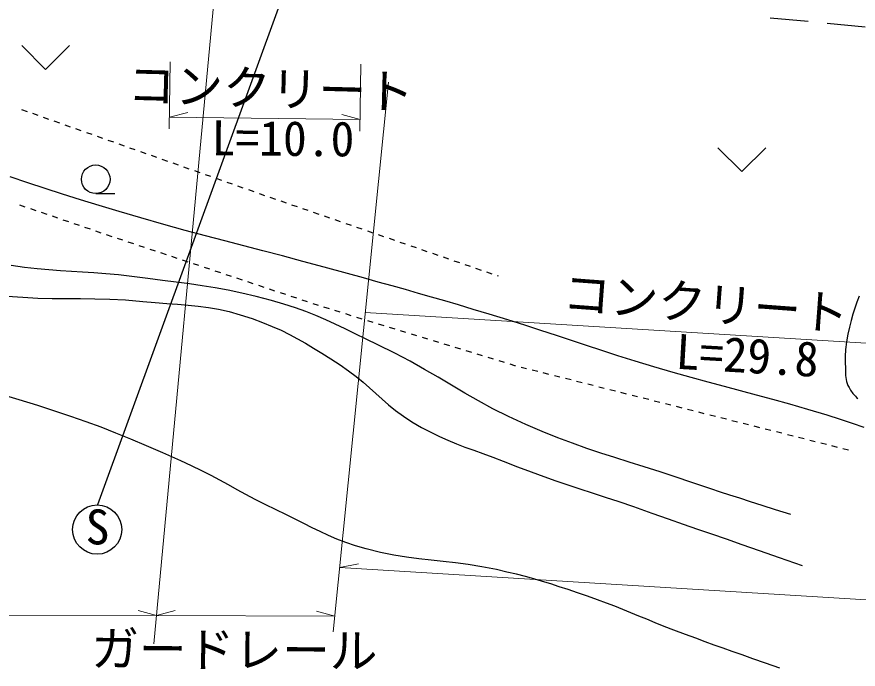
# Model space of a CAD drawing. Units: millimetres, scale not verified. Extents: x 40000 to 680000, y 20000 to 380000.
# Drawn here: x 394666 to 438749, y 243000 to 277174 of the extents above; entities that cross this region are included whole.
import ezdxf
from ezdxf.enums import TextEntityAlignment as Align

# ---------------------------------------------------------------- set-up
doc = ezdxf.new("R2010")
doc.units = ezdxf.units.MM
doc.header["$LTSCALE"] = 1000
for name, color, linetype, lineweight in [('M-BGD', 7, 'Continuous', 25), ('M-BGD-HTXT', 7, 'Continuous', 13), ('M-STR-STRC', 7, 'Continuous', 25)]:
    doc.layers.add(name, color=color, linetype=linetype, lineweight=lineweight)
doc.styles.add('ＭＳ ゴシック', font='')
doc.styles.get('ＭＳ ゴシック').set_extended_font_data('MS Gothic')

msp = doc.modelspace()

# ---------------------------------------------------------------- linework, layer by layer
at = {"layer": 'M-BGD'}
for p, q in [((434142, 277128), (436133, 276939)), ((437129, 276845), (439120, 276656)), ((394926, 275666), (396176, 274416)), ((397426, 275666), (396176, 274416)), ((394917, 272320), (395200, 272220)), ((395483, 272120), (395766, 272020)), ((396049, 271920), (396331, 271820)), ((396614, 271720), (396897, 271620)), ((397180, 271520), (397463, 271420)), ((397746, 271320), (398028, 271220)), ((398311, 271120), (398594, 271020)), ((398877, 270920), (399160, 270820)), ((399443, 270720), (399726, 270620)), ((400008, 270520), (400291, 270420)), ((400574, 270320), (400857, 270220)), ((431403, 270320), (432653, 269070)), ((433903, 270320), (432653, 269070)), ((401140, 270120), (401423, 270020)), ((401705, 269920), (401988, 269820)), ((402271, 269720), (402554, 269620)), ((402837, 269520), (403120, 269420)), ((403402, 269320), (403685, 269220)), ((403968, 269120), (404251, 269020)), ((404534, 268920), (404817, 268820)), ((395242, 268478), (394311, 268788)), ((396155, 268179), (395242, 268478)), ((405099, 268720), (405382, 268620)), ((405665, 268520), (405948, 268420)), ((397068, 267886), (396155, 268179)), ((406231, 268320), (406514, 268220)), ((406797, 268120), (407079, 268020)), ((398005, 267592), (397068, 267886)), ((398984, 267291), (398005, 267592)), ((398802, 267913), (399802, 267913)), ((407362, 267920), (407421, 267899)), ((407421, 267899), (407646, 267821)), ((407929, 267723), (408213, 267626)), ((395112, 267209), (394828, 267306)), ((400028, 266979), (398984, 267291)), ((408497, 267528), (408780, 267430)), ((409064, 267332), (409347, 267234)), ((395680, 267015), (395396, 267112)), ((396248, 266820), (395964, 266917)), ((396815, 266626), (396531, 266723)), ((401156, 266649), (400028, 266979)), ((409631, 267137), (409915, 267039)), ((410198, 266941), (410482, 266843)), ((410765, 266745), (411049, 266648)), ((397383, 266431), (397099, 266528)), ((397950, 266237), (397667, 266334)), ((402368, 266302), (401156, 266649)), ((403494, 265989), (402368, 266302)), ((411333, 266550), (411616, 266452)), ((411900, 266354), (412183, 266256)), ((398518, 266042), (398234, 266140)), ((399086, 265848), (398802, 265945)), ((404554, 265702), (403494, 265989)), ((412467, 266159), (412751, 266061)), ((413034, 265963), (413318, 265865)), ((399654, 265657), (399370, 265752)), ((400224, 265467), (399939, 265562)), ((405572, 265431), (404554, 265702)), ((406568, 265171), (405572, 265431)), ((413602, 265768), (413885, 265670)), ((414169, 265572), (414452, 265474)), ((400793, 265278), (400508, 265373)), ((401362, 265088), (401078, 265183)), ((401931, 264898), (401647, 264993)), ((407564, 264911), (406568, 265171)), ((414736, 265376), (415020, 265279)), ((415303, 265181), (415587, 265083)), ((415870, 264985), (416154, 264887)), ((402501, 264709), (402216, 264803)), ((403070, 264519), (402785, 264614)), ((408583, 264646), (407564, 264911)), ((409646, 264365), (408583, 264646)), ((416438, 264790), (416721, 264692)), ((417005, 264594), (417288, 264496)), ((395075, 264044), (394367, 264141)), ((403639, 264329), (403354, 264424)), ((404208, 264139), (403924, 264234)), ((410774, 264062), (409646, 264365)), ((411990, 263729), (410774, 264062)), ((417572, 264398), (417856, 264301)), ((418139, 264203), (418423, 264105)), ((395732, 263971), (395075, 264044)), ((396352, 263916), (395732, 263971)), ((396948, 263873), (396352, 263916)), ((397531, 263837), (396948, 263873)), ((398114, 263803), (397531, 263837)), ((398709, 263765), (398114, 263803)), ((399330, 263716), (398709, 263765)), ((399989, 263653), (399330, 263716)), ((400699, 263568), (399989, 263653)), ((404777, 263950), (404493, 264044)), ((405347, 263760), (405062, 263855)), ((405916, 263570), (405631, 263665)), ((412826, 263497), (411990, 263729)), ((418707, 264007), (418990, 263909)), ((419274, 263812), (419557, 263714)), ((419841, 263616), (419886, 263601)), ((401526, 263462), (400699, 263568)), ((402294, 263366), (401526, 263462)), ((403017, 263274), (402294, 263366)), ((403709, 263182), (403017, 263274)), ((404384, 263083), (403709, 263182)), ((406485, 263380), (406200, 263475)), ((407054, 263191), (406770, 263285)), ((413601, 263281), (412826, 263497)), ((414329, 263078), (413601, 263281)), ((405057, 262973), (404384, 263083)), ((405742, 262847), (405057, 262973)), ((406453, 262698), (405742, 262847)), ((407623, 263001), (407339, 263096)), ((408193, 262811), (407908, 262906)), ((415027, 262882), (414329, 263078)), ((415708, 262688), (415027, 262882)), ((394158, 262547), (394988, 262481)), ((394988, 262481), (395771, 262443)), ((395771, 262443), (396523, 262426)), ((396523, 262426), (397259, 262420)), ((397259, 262420), (397995, 262417)), ((397995, 262417), (398748, 262409)), ((398748, 262409), (399533, 262387)), ((399533, 262387), (400365, 262343)), ((400365, 262343), (401261, 262268)), ((407205, 262522), (406453, 262698)), ((408012, 262313), (407205, 262522)), ((408663, 262125), (408012, 262313)), ((408762, 262621), (408477, 262716)), ((409331, 262432), (409046, 262527)), ((409900, 262242), (409616, 262337)), ((416389, 262493), (415708, 262688)), ((417085, 262291), (416389, 262493)), ((417811, 262078), (417085, 262291)), ((438806, 262545), (438687, 262224)), ((401261, 262268), (401912, 262208)), ((401912, 262208), (402518, 262160)), ((402518, 262160), (403090, 262117)), ((403090, 262117), (403638, 262071)), ((403638, 262071), (404172, 262017)), ((404172, 262017), (404702, 261946)), ((404702, 261946), (405239, 261853)), ((405239, 261853), (405793, 261730)), ((409260, 261932), (408663, 262125)), ((409815, 261730), (409260, 261932)), ((410469, 262052), (410185, 262147)), ((411041, 261870), (410754, 261958)), ((418582, 261849), (417811, 262078)), ((438576, 261909), (438472, 261592)), ((438687, 262224), (438576, 261909)), ((405793, 261730), (406374, 261570)), ((406374, 261570), (406992, 261367)), ((410341, 261520), (409815, 261730)), ((410850, 261299), (410341, 261520)), ((411615, 261694), (411328, 261782)), ((412189, 261519), (411902, 261607)), ((412762, 261343), (412475, 261431)), ((419413, 261600), (418582, 261849)), ((420385, 261302), (419413, 261600)), ((438472, 261592), (438375, 261266)), ((406992, 261367), (407542, 261164)), ((407542, 261164), (408045, 260960)), ((411354, 261066), (410850, 261299)), ((411867, 260821), (411354, 261066)), ((413336, 261167), (413049, 261255)), ((413910, 260992), (413623, 261080)), ((421284, 261018), (420385, 261302)), ((422128, 260745), (421284, 261018)), ((438375, 261266), (438287, 260922)), ((408045, 260960), (408512, 260752)), ((408512, 260752), (408953, 260538)), ((408953, 260538), (409378, 260314)), ((412401, 260561), (411867, 260821)), ((412967, 260286), (412401, 260561)), ((414483, 260816), (414197, 260904)), ((415057, 260641), (414770, 260728)), ((415631, 260465), (415344, 260553)), ((422935, 260480), (422128, 260745)), ((438208, 260553), (438138, 260152)), ((438287, 260922), (438208, 260553)), ((409378, 260314), (409797, 260077)), ((413580, 259993), (412967, 260286)), ((416205, 260289), (415918, 260377)), ((416778, 260114), (416491, 260201)), ((423723, 260218), (422935, 260480)), ((424512, 259956), (423723, 260218)), ((438138, 260152), (438117, 260007)), ((409797, 260077), (410219, 259824)), ((410219, 259824), (410654, 259552)), ((414467, 259557), (413580, 259993)), ((417352, 259938), (417065, 260026)), ((417926, 259762), (417639, 259850)), ((418499, 259587), (418213, 259675)), ((425319, 259692), (424512, 259956)), ((426163, 259420), (425319, 259692)), ((438088, 259743), (438080, 259621)), ((438101, 259871), (438088, 259743)), ((438117, 260007), (438101, 259871)), ((410654, 259552), (411113, 259258)), ((411113, 259258), (411604, 258938)), ((415278, 259129), (414467, 259557)), ((419073, 259411), (418786, 259499)), ((419647, 259236), (419360, 259323)), ((427063, 259139), (426163, 259420)), ((438074, 259500), (438071, 259380)), ((438071, 259380), (438071, 259256)), ((438071, 259256), (438073, 259128)), ((438080, 259621), (438074, 259500)), ((411604, 258938), (412048, 258633)), ((416030, 258706), (415278, 259129)), ((420221, 259060), (419934, 259148)), ((420766, 258893), (420507, 258972)), ((420795, 258886), (420766, 258893)), ((421376, 258739), (421086, 258812)), ((428036, 258844), (427063, 259139)), ((429054, 258546), (428036, 258844)), ((438073, 259128), (438075, 258991)), ((438075, 258991), (438079, 258844)), ((438079, 258844), (438082, 258718)), ((412048, 258633), (412446, 258330)), ((412446, 258330), (412808, 258029)), ((416745, 258289), (416030, 258706)), ((421958, 258591), (421667, 258665)), ((422540, 258444), (422249, 258518)), ((423121, 258297), (422831, 258371)), ((430000, 258279), (429054, 258546)), ((438082, 258718), (438084, 258600)), ((438084, 258600), (438086, 258489)), ((438086, 258489), (438091, 258382)), ((438091, 258382), (438101, 258278)), ((412808, 258029), (413148, 257730)), ((417441, 257875), (416745, 258289)), ((423703, 258150), (423412, 258224)), ((424285, 258003), (423994, 258077)), ((424866, 257856), (424576, 257929)), ((430891, 258035), (430000, 258279)), ((431746, 257806), (430891, 258035)), ((438101, 258278), (438116, 258175)), ((438116, 258175), (438139, 258073)), ((438139, 258073), (438171, 257970)), ((438171, 257970), (438215, 257863)), ((413148, 257730), (413476, 257433)), ((418138, 257463), (417441, 257875)), ((418855, 257053), (418138, 257463)), ((425448, 257709), (425157, 257782)), ((426030, 257562), (425739, 257635)), ((426612, 257414), (426321, 257488)), ((432583, 257584), (431746, 257806)), ((433420, 257362), (432583, 257584)), ((438215, 257863), (438270, 257752)), ((438270, 257752), (438311, 257680)), ((438311, 257680), (438350, 257616)), ((438350, 257616), (438388, 257556)), ((438388, 257556), (438427, 257501)), ((438427, 257501), (438468, 257449)), ((438468, 257449), (438511, 257398)), ((394794, 257110), (393797, 257401)), ((395765, 256811), (394794, 257110)), ((413476, 257433), (413806, 257138)), ((413806, 257138), (414148, 256843)), ((419614, 256643), (418855, 257053)), ((427193, 257267), (426902, 257341)), ((427775, 257120), (427484, 257194)), ((428357, 256973), (428066, 257047)), ((434275, 257131), (433420, 257362)), ((435165, 256883), (434275, 257131)), ((438511, 257398), (438558, 257347)), ((438558, 257347), (438611, 257294)), ((438611, 257294), (438669, 257239)), ((438669, 257239), (438734, 257179)), ((396662, 256524), (395765, 256811)), ((414148, 256843), (414515, 256550)), ((420432, 256231), (419614, 256643)), ((428938, 256826), (428647, 256900)), ((429520, 256679), (429229, 256752)), ((430102, 256532), (429811, 256605)), ((436109, 256611), (435165, 256883)), ((437124, 256306), (436109, 256611)), ((397503, 256242), (396662, 256524)), ((398304, 255960), (397503, 256242)), ((414515, 256550), (414919, 256257)), ((414919, 256257), (415370, 255963)), ((421330, 255818), (420432, 256231)), ((430683, 256385), (430392, 256458)), ((431265, 256237), (430974, 256311)), ((431847, 256090), (431556, 256164)), ((437818, 256086), (437124, 256306)), ((399082, 255671), (398304, 255960)), ((415370, 255963), (415875, 255668)), ((422199, 255447), (421330, 255818)), ((432428, 255943), (432138, 256017)), ((433010, 255796), (432719, 255870)), ((433592, 255649), (433301, 255723)), ((438458, 255871), (437818, 256086)), ((439057, 255660), (438458, 255871)), ((399856, 255369), (399082, 255671)), ((400643, 255049), (399856, 255369)), ((415875, 255668), (416352, 255413)), ((416352, 255413), (416810, 255189)), ((423012, 255121), (422199, 255447)), ((434173, 255502), (433883, 255575)), ((434755, 255355), (434464, 255428)), ((435337, 255208), (435046, 255281)), ((401460, 254704), (400643, 255049)), ((416810, 255189), (417257, 254991)), ((417257, 254991), (417700, 254809)), ((417700, 254809), (418148, 254637)), ((423783, 254831), (423012, 255121)), ((424528, 254568), (423783, 254831)), ((435918, 255060), (435628, 255134)), ((436500, 254913), (436209, 254987)), ((437082, 254766), (436791, 254840)), ((402324, 254328), (401460, 254704)), ((418148, 254637), (418609, 254467)), ((418609, 254467), (419090, 254290)), ((425260, 254322), (424528, 254568)), ((437664, 254619), (437373, 254693)), ((438245, 254472), (437954, 254546)), ((403254, 253917), (402324, 254328)), ((403827, 253653), (403254, 253917)), ((419090, 254290), (419600, 254101)), ((419600, 254101), (420146, 253889)), ((425996, 254085), (425260, 254322)), ((426750, 253846), (425996, 254085)), ((404352, 253397), (403827, 253653)), ((420146, 253889), (420903, 253596)), ((420903, 253596), (421608, 253333)), ((427538, 253598), (426750, 253846)), ((428373, 253330), (427538, 253598)), ((404841, 253146), (404352, 253397)), ((405306, 252898), (404841, 253146)), ((421608, 253333), (422274, 253095)), ((422274, 253095), (422914, 252873)), ((429271, 253034), (428373, 253330)), ((429923, 252816), (429271, 253034)), ((405759, 252652), (405306, 252898)), ((406211, 252403), (405759, 252652)), ((422914, 252873), (423542, 252661)), ((423542, 252661), (424172, 252453)), ((430503, 252623), (429923, 252816)), ((431033, 252447), (430503, 252623)), ((406674, 252151), (406211, 252403)), ((424172, 252453), (424816, 252241)), ((424816, 252241), (425488, 252019)), ((431535, 252281), (431033, 252447)), ((432032, 252118), (431535, 252281)), ((407160, 251894), (406674, 252151)), ((407681, 251628), (407160, 251894)), ((425488, 252019), (426201, 251779)), ((426201, 251779), (426969, 251515)), ((432547, 251951), (432032, 252118)), ((433101, 251773), (432547, 251951)), ((433716, 251576), (433101, 251773)), ((408248, 251351), (407681, 251628)), ((408769, 251099), (408248, 251351)), ((426969, 251515), (427939, 251177)), ((434415, 251353), (433716, 251576)), ((435221, 251097), (434415, 251353)), ((409250, 250859), (408769, 251099)), ((409702, 250630), (409250, 250859)), ((427939, 251177), (428801, 250877)), ((428801, 250877), (429587, 250603)), ((410136, 250412), (409702, 250630)), ((410562, 250204), (410136, 250412)), ((429587, 250603), (430332, 250343)), ((410993, 250007), (410562, 250204)), ((411438, 249819), (410993, 250007)), ((430332, 250343), (431069, 250086)), ((431069, 250086), (431832, 249820)), ((411908, 249639), (411438, 249819)), ((412415, 249468), (411908, 249639)), ((431832, 249820), (432653, 249533)), ((432653, 249533), (433568, 249214)), ((412969, 249305), (412415, 249468)), ((413721, 249116), (412969, 249305)), ((414425, 248972), (413721, 249116)), ((433568, 249214), (434609, 248851)), ((415092, 248863), (414425, 248972)), ((415736, 248778), (415092, 248863)), ((416368, 248708), (415736, 248778)), ((417001, 248641), (416368, 248708)), ((417647, 248569), (417001, 248641)), ((434609, 248851), (435811, 248431)), ((418319, 248480), (417647, 248569)), ((419030, 248365), (418319, 248480)), ((419791, 248213), (419030, 248365)), ((420337, 248090), (419791, 248213)), ((420840, 247969), (420337, 248090)), ((421313, 247848), (420840, 247969)), ((421763, 247725), (421313, 247848)), ((422202, 247597), (421763, 247725)), ((422639, 247463), (422202, 247597)), ((423084, 247321), (422639, 247463)), ((423547, 247168), (423084, 247321)), ((424038, 247002), (423547, 247168)), ((424567, 246821), (424038, 247002)), ((425083, 246640), (424567, 246821)), ((425558, 246465), (425083, 246640)), ((426003, 246294), (425558, 246465)), ((426427, 246124), (426003, 246294)), ((426840, 245955), (426427, 246124)), ((427253, 245785), (426840, 245955)), ((427675, 245611), (427253, 245785)), ((428116, 245431), (427675, 245611)), ((428587, 245244), (428116, 245431)), ((429097, 245047), (428587, 245244)), ((429703, 244819), (429097, 245047)), ((430242, 244618), (429703, 244819)), ((430735, 244436), (430242, 244618)), ((431203, 244265), (430735, 244436)), ((431667, 244098), (431203, 244265)), ((432147, 243928), (431667, 244098)), ((432663, 243746), (432147, 243928)), ((433236, 243545), (432663, 243746)), ((433888, 243317), (433236, 243545)), ((434637, 243055), (433888, 243317))]:
    msp.add_line(p, q, dxfattribs=at)
msp.add_circle((398802, 268663), 750, dxfattribs=at)
at = {"layer": 'M-BGD-HTXT'}
for p, q in [((401852, 244334), (405291, 281176)), ((402694, 274815), (402650, 271315)), ((412690, 274689), (412646, 271189)), ((414133, 273746), (411247, 244948)), ((402658, 271918), (403631, 272166)), ((412653, 271792), (411687, 272064)), ((402658, 271918), (412653, 271792)), ((412924, 261683), (448865, 259486)), ((411585, 248327), (412569, 248527)), ((411585, 248327), (476618, 244346)), ((401991, 245819), (401021, 246081)), ((401991, 245819), (402962, 246075)), ((411330, 245778), (410361, 246042)), ((360409, 245894), (401991, 245819)), ((401991, 245819), (411330, 245778))]:
    msp.add_line(p, q, dxfattribs=at)
at = {"layer": 'M-STR-STRC'}
msp.add_line((409867, 281791), (398902, 251601), dxfattribs=at)
msp.add_circle((398876, 250312), 1289, dxfattribs=at)

# ---------------------------------------------------------------- texts
at = {"layer": 'M-BGD-HTXT', "style": 'ＭＳ ゴシック'}
for s, rotation, p in [('コンクリート', 358.504, (400433, 272164)), ('L=10.0', 359.474, (404858, 269378)), ('コンクリート', 355.727, (423180, 261270)), ('L=29.8', 356.697, (429123, 258192)), ('ガードレール', 359.542, (398552, 242619))]:
    msp.add_text(s, height=1833, rotation=rotation, dxfattribs=at).set_placement(p, align=Align.BOTTOM_LEFT)
at = {"layer": 'M-STR-STRC', "style": 'ＭＳ ゴシック'}
msp.add_text('S', height=1833, dxfattribs=at).set_placement((398272, 248986), align=Align.BOTTOM_LEFT)

doc.saveas('drawing.dxf')
